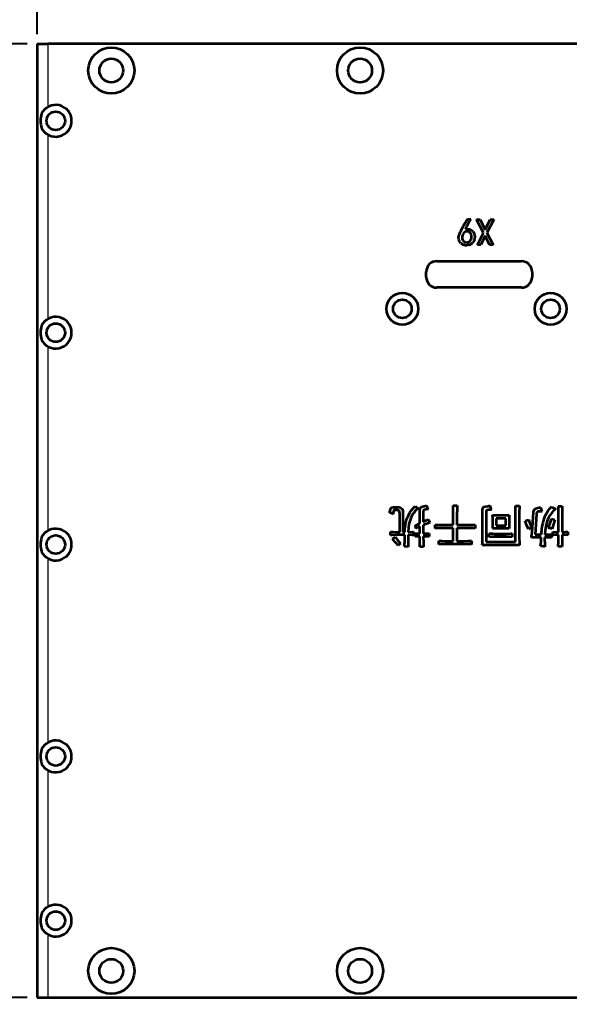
# Model space of a CAD drawing. Header units: millimetres. Extents: x -631 to 3210, y -561 to 2288.
# Drawn here: x -505 to -401.1, y 95.2 to 279.8 of the extents above; entities that cross this region are included whole.
import ezdxf

# ---------------------------------------------------------------- set-up
doc = ezdxf.new("R2010")
doc.units = ezdxf.units.MM
doc.header["$PDSIZE"] = -5
doc.layers.get('0').update_dxf_attribs({"lineweight": 18})
doc.layers.add('尺寸线层', color=3, linetype='Continuous', lineweight=18)
doc.styles.get("Standard").update_dxf_attribs({"font": 'txt.shx', "bigfont": 'gbcbig.shx'})
doc.dimstyles.get("Standard").update_dxf_attribs({"dimscale": 3, "dimtxt": 0.18, "dimasz": 0.18, "dimexe": 0.18, "dimexo": 0.0625, "dimgap": 0.09, "dimtad": 0, "dimtih": 1, "dimtoh": 1, "dimdec": 4, "dimzin": 0, "dimdsep": 46, "dimtxsty": 'Standard', "dimcen": 0.09, "dimdle": 0.36, "dimadec": 0, "dimazin": 0, "dimtfac": 1, "dimtdec": 4, "dimtofl": 0, "dimtmove": 0, "dimatfit": 3, "dimfxl": 1, "dimtolj": 1, "dimtzin": 0, "dimarcsym": 0})

# ---------------------------------------------------------------- blocks, each defined once
blk = doc.blocks.new('*X21')
at = {"layer": 'Defpoints', "color": 0, "transparency": 16777216}
for p in [(-201.65, 350.2), (-501.65, 275.18), (-201.65, 275.18)]:
    blk.add_point(p, dxfattribs=at)
at = {"layer": '尺寸线层', "color": 0, "linetype": 'Continuous', "lineweight": -2, "transparency": 16777216}
for p, q in [((-501.65, 277.05), (-501.65, 353.95)), ((-201.65, 277.05), (-201.65, 353.95)), ((-494.15, 350.2), (-209.15, 350.2))]:
    blk.add_line(p, q, dxfattribs=at)
at = {"layer": '尺寸线层', "color": 0, "transparency": 16777216}
for points in [[(-494.15, 351.45), (-494.15, 348.95), (-501.65, 350.2)], [(-209.15, 351.45), (-209.15, 348.95), (-201.65, 350.2)]]:
    blk.add_solid(points, dxfattribs=at)
at = {"layer": '尺寸线层', "color": 0, "transparency": 16777216, "insert": (-351.65, 355.82), "char_height": 7.5, "width": 38.5714, "attachment_point": 5, "bg_fill": 3, "box_fill_scale": 1.1, "bg_fill_color": 256, "bg_fill_true_color": 13158600, "bg_fill_transparency": 0}
blk.add_mtext('\\A1;300', dxfattribs=at)
blk = doc.blocks.new('*X22')
at = {"layer": 'Defpoints', "color": 0, "transparency": 16777216}
for p in [(-501.65, 275.18), (-523.23, 95.18), (-501.65, 95.18)]:
    blk.add_point(p, dxfattribs=at)
at = {"layer": '尺寸线层', "color": 0, "linetype": 'Continuous', "lineweight": -2, "transparency": 16777216}
for p, q in [((-503.53, 275.18), (-526.98, 275.18)), ((-523.23, 267.68), (-523.23, 102.68)), ((-503.53, 95.18), (-526.98, 95.18))]:
    blk.add_line(p, q, dxfattribs=at)
at = {"layer": '尺寸线层', "color": 0, "transparency": 16777216}
for points in [[(-524.48, 267.68), (-521.98, 267.68), (-523.23, 275.18)], [(-524.48, 102.68), (-521.98, 102.68), (-523.23, 95.18)]]:
    blk.add_solid(points, dxfattribs=at)
at = {"layer": '尺寸线层', "color": 0, "transparency": 16777216, "insert": (-528.85, 185.18), "char_height": 7.5, "width": 36.4286, "attachment_point": 5, "rotation": 90, "bg_fill": 3, "box_fill_scale": 1.1, "bg_fill_color": 256, "bg_fill_true_color": 13158600, "bg_fill_transparency": 0}
blk.add_mtext('\\A1;180', dxfattribs=at)

msp = doc.modelspace()

# ---------------------------------------------------------------- linework, layer by layer
at = {"color": 7, "lineweight": 35, "ltscale": 0.05}
for p, q in [((-501.652, 275.176), (-499.652, 275.176)), ((-501.652, 95.176), (-499.652, 95.176))]:
    msp.add_line(p, q, dxfattribs=at)
at = {"color": 7, "lineweight": 35}
for p, q in [((-501.652, 275.176), (-501.652, 95.176)), ((-203.652, 275.176), (-499.652, 275.176)), ((-499.652, 95.176), (-203.652, 95.176))]:
    msp.add_line(p, q, dxfattribs=at)
at = {"color": 7, "lineweight": 13, "ltscale": 0.297548}
for p, q in [((-499.652, 275.176), (-499.652, 263.274)), ((-499.652, 107.078), (-499.652, 95.176))]:
    msp.add_line(p, q, dxfattribs=at)
at = {"color": 7, "lineweight": 13}
for p, q in [((-499.652, 258.078), (-499.652, 223.274)), ((-499.652, 218.078), (-499.652, 183.274)), ((-499.652, 178.078), (-499.652, 143.274)), ((-499.652, 138.078), (-499.652, 112.274))]:
    msp.add_line(p, q, dxfattribs=at)
at = {"color": 7, "lineweight": 35, "ltscale": 0.015454}
msp.add_line((-420.365, 242.091), (-419.747, 242.091), dxfattribs=at)
at = {"color": 7, "lineweight": 35, "ltscale": 0.071302}
for p, q in [((-417.303, 239.507), (-418.623, 242.035)), ((-415.365, 242.035), (-416.685, 239.507))]:
    msp.add_line(p, q, dxfattribs=at)
at = {"color": 7, "lineweight": 35, "ltscale": 0.016846}
for p, q in [((-418.623, 242.035), (-417.949, 242.035)), ((-415.505, 237.232), (-416.179, 237.232))]:
    msp.add_line(p, q, dxfattribs=at)
at = {"color": 7, "lineweight": 35, "ltscale": 0.054649}
for p, q in [((-417.949, 242.035), (-416.994, 240.069)), ((-416.994, 240.069), (-416.039, 242.035))]:
    msp.add_line(p, q, dxfattribs=at)
at = {"color": 7, "lineweight": 35, "ltscale": 0.016858}
for p, q in [((-416.039, 242.035), (-415.365, 242.035)), ((-417.809, 237.232), (-418.483, 237.232))]:
    msp.add_line(p, q, dxfattribs=at)
at = {"color": 7, "lineweight": 35, "ltscale": 0.064078}
msp.add_line((-418.483, 237.232), (-417.303, 239.507), dxfattribs=at)
at = {"color": 7, "lineweight": 35, "ltscale": 0.048065}
msp.add_line((-416.994, 238.973), (-417.809, 237.232), dxfattribs=at)
at = {"color": 7, "lineweight": 35, "ltscale": 0.04807}
msp.add_line((-416.179, 237.232), (-416.994, 238.973), dxfattribs=at)
at = {"color": 7, "lineweight": 35, "ltscale": 0.064073}
msp.add_line((-416.685, 239.507), (-415.505, 237.232), dxfattribs=at)
at = {"color": 7, "lineweight": 35, "ltscale": 0.4}
for p, q in [((-426.152, 234.176), (-410.152, 234.176)), ((-410.152, 229.176), (-426.152, 229.176))]:
    msp.add_line(p, q, dxfattribs=at)
at = {"color": 7, "lineweight": 35, "ltscale": 0.025}
for p, q in [((-428.152, 231.176), (-428.152, 232.176)), ((-408.152, 232.176), (-408.152, 231.176))]:
    msp.add_line(p, q, dxfattribs=at)
at = {"color": 7, "lineweight": 35, "ltscale": 0.022754}
msp.add_line((-434.405, 187.749), (-433.495, 187.749), dxfattribs=at)
at = {"color": 7, "lineweight": 35, "ltscale": 0.010107}
msp.add_line((-433.664, 187.176), (-434.068, 187.176), dxfattribs=at)
at = {"color": 7, "lineweight": 35, "ltscale": 0.089326}
msp.add_line((-433.158, 183.03), (-433.158, 186.603), dxfattribs=at)
at = {"color": 7, "lineweight": 35, "ltscale": 0.093539}
msp.add_line((-432.551, 186.771), (-432.551, 183.03), dxfattribs=at)
at = {"color": 7, "lineweight": 35, "ltscale": 0.061517}
msp.add_line((-429.349, 184.715), (-429.349, 187.176), dxfattribs=at)
at = {"color": 7, "lineweight": 35, "ltscale": 0.052248}
msp.add_line((-428.708, 187.041), (-428.708, 184.951), dxfattribs=at)
at = {"color": 7, "lineweight": 35, "ltscale": 0.019385}
for p, q in [((-423.079, 188.018), (-422.304, 188.018)), ((-411.281, 187.985), (-410.506, 187.985))]:
    msp.add_line(p, q, dxfattribs=at)
at = {"color": 7, "lineweight": 35, "ltscale": 0.058989}
for p, q in [((-423.045, 184.378), (-423.045, 186.737)), ((-422.337, 186.737), (-422.337, 184.378))]:
    msp.add_line(p, q, dxfattribs=at)
at = {"color": 7, "lineweight": 35, "ltscale": 0.135674}
msp.add_line((-417.517, 181.816), (-417.517, 187.243), dxfattribs=at)
at = {"color": 7, "lineweight": 35, "ltscale": 0.143258}
msp.add_line((-416.843, 186.906), (-416.843, 181.176), dxfattribs=at)
at = {"color": 7, "lineweight": 35, "ltscale": 0.170225}
msp.add_line((-411.281, 181.176), (-411.281, 187.985), dxfattribs=at)
at = {"color": 7, "lineweight": 35, "ltscale": 0.127247}
msp.add_line((-410.573, 186.906), (-410.573, 181.816), dxfattribs=at)
at = {"color": 7, "lineweight": 35, "ltscale": 0.093725}
msp.add_line((-408.146, 183.03), (-407.911, 186.771), dxfattribs=at)
at = {"color": 7, "lineweight": 35, "ltscale": 0.018542}
for p, q in [((-403.191, 187.951), (-402.45, 187.951)), ((-402.45, 180.333), (-403.191, 180.333))]:
    msp.add_line(p, q, dxfattribs=at)
at = {"color": 7, "lineweight": 35, "ltscale": 0.092697}
for p, q in [((-403.158, 183.03), (-403.158, 186.737)), ((-402.483, 186.737), (-402.483, 183.03))]:
    msp.add_line(p, q, dxfattribs=at)
at = {"color": 7, "lineweight": 35, "ltscale": 0.079211}
for p, q in [((-415.629, 186.198), (-412.461, 186.198)), ((-412.461, 183.737), (-415.629, 183.737))]:
    msp.add_line(p, q, dxfattribs=at)
at = {"color": 7, "lineweight": 35, "ltscale": 0.033708}
for p, q in [((-414.956, 185.625), (-414.956, 184.277)), ((-413.135, 184.277), (-413.135, 185.625)), ((-429.349, 182.76), (-429.349, 184.108))]:
    msp.add_line(p, q, dxfattribs=at)
at = {"color": 7, "lineweight": 35, "ltscale": 0.045508}
for p, q in [((-413.135, 185.625), (-414.956, 185.625)), ((-414.956, 184.277), (-413.135, 184.277)), ((-406.461, 182.018), (-408.281, 182.018))]:
    msp.add_line(p, q, dxfattribs=at)
at = {"color": 7, "lineweight": 35, "ltscale": 0.096248}
msp.add_line((-407.304, 186.4), (-407.54, 182.558), dxfattribs=at)
at = {"color": 7, "lineweight": 35, "ltscale": 0.015169}
for p, q in [((-434.877, 182.457), (-434.877, 183.063)), ((-430.562, 183.063), (-430.562, 182.457)), ((-430.259, 182.187), (-430.259, 182.794)), ((-427.596, 182.794), (-427.596, 182.187)), ((-404.236, 182.457), (-404.236, 183.063)), ((-401.405, 183.063), (-401.405, 182.457))]:
    msp.add_line(p, q, dxfattribs=at)
at = {"color": 7, "lineweight": 35, "ltscale": 0.0177}
msp.add_line((-433.866, 183.03), (-433.158, 183.03), dxfattribs=at)
at = {"color": 7, "lineweight": 35, "ltscale": 0.008423}
msp.add_line((-432.551, 183.03), (-432.214, 183.03), dxfattribs=at)
at = {"color": 7, "lineweight": 35, "ltscale": 0.039606}
msp.add_line((-428.708, 184.344), (-428.708, 182.76), dxfattribs=at)
at = {"color": 7, "lineweight": 35, "ltscale": 0.016853}
for p, q in [((-426.45, 183.737), (-426.45, 184.412)), ((-418.899, 184.412), (-418.899, 183.737))]:
    msp.add_line(p, q, dxfattribs=at)
at = {"color": 7, "lineweight": 35, "ltscale": 0.058984}
for p, q in [((-425.405, 184.378), (-423.045, 184.378)), ((-423.045, 183.771), (-425.405, 183.771))]:
    msp.add_line(p, q, dxfattribs=at)
at = {"color": 7, "lineweight": 35, "ltscale": 0.060674}
for p, q in [((-423.045, 181.344), (-423.045, 183.771)), ((-422.337, 183.771), (-422.337, 181.344))]:
    msp.add_line(p, q, dxfattribs=at)
at = {"color": 7, "lineweight": 35, "ltscale": 0.058142}
for p, q in [((-422.337, 184.378), (-420.012, 184.378)), ((-420.012, 183.771), (-422.337, 183.771))]:
    msp.add_line(p, q, dxfattribs=at)
at = {"color": 7, "lineweight": 35, "ltscale": 0.039612}
msp.add_line((-432.214, 182.49), (-433.798, 182.49), dxfattribs=at)
at = {"color": 7, "lineweight": 35, "ltscale": 0.036236}
msp.add_line((-432.214, 181.041), (-432.214, 182.49), dxfattribs=at)
at = {"color": 7, "lineweight": 35, "ltscale": 0.016854}
for p, q in [((-425.776, 180.704), (-425.776, 181.378)), ((-419.607, 181.378), (-419.607, 180.704)), ((-416.236, 182.086), (-416.236, 182.76)), ((-411.888, 182.76), (-411.888, 182.086))]:
    msp.add_line(p, q, dxfattribs=at)
at = {"color": 7, "lineweight": 35, "ltscale": 0.038757}
msp.add_line((-424.596, 181.344), (-423.045, 181.344), dxfattribs=at)
at = {"color": 7, "lineweight": 35, "ltscale": 0.034546}
msp.add_line((-422.337, 181.344), (-420.956, 181.344), dxfattribs=at)
at = {"color": 7, "lineweight": 35, "ltscale": 0.13905}
msp.add_line((-416.843, 181.176), (-411.281, 181.176), dxfattribs=at)
at = {"color": 7, "lineweight": 35, "ltscale": 0.054773}
for p, q in [((-413.068, 182.119), (-415.259, 182.119)), ((-415.225, 182.726), (-413.034, 182.726))]:
    msp.add_line(p, q, dxfattribs=at)
at = {"color": 7, "lineweight": 35, "ltscale": 0.027808}
msp.add_line((-407.54, 182.558), (-406.427, 182.558), dxfattribs=at)
at = {"color": 7, "lineweight": 35, "ltscale": 0.015168}
msp.add_line((-404.472, 182.591), (-404.472, 181.985), dxfattribs=at)
at = {"color": 7, "lineweight": 35, "ltscale": 0.017688}
msp.add_line((-428.675, 180.232), (-429.382, 180.232), dxfattribs=at)
at = {"color": 7, "lineweight": 35, "ltscale": 0.095215}
msp.add_line((-420.787, 180.737), (-424.596, 180.737), dxfattribs=at)
at = {"color": 7, "lineweight": 35, "ltscale": 0.176123}
msp.add_line((-410.54, 180.535), (-417.584, 180.535), dxfattribs=at)
at = {"color": 7, "lineweight": 35}
for points in [[(-421.729, 239.642), (-421.565, 239.974), (-421.206, 240.634), (-420.365, 242.091)], [(-420.758, 240.209), (-420.271, 240.246), (-420.03, 240.218), (-419.797, 240.151), (-419.578, 240.041)], [(-419.578, 240.041), (-419.27, 239.775), (-419.067, 239.424), (-419.017, 239.226)], [(-422.022, 238.692), (-422.002, 238.892), (-421.888, 239.274), (-421.729, 239.642)], [(-421.938, 238.074), (-421.989, 238.276), (-422.022, 238.692)], [(-421.32, 239.114), (-421.379, 238.74), (-421.376, 238.412)], [(-421.376, 238.412), (-421.29, 238.186), (-421.067, 237.906)], [(-420.955, 239.591), (-421.073, 239.483), (-421.262, 239.22), (-421.32, 239.114)], [(-420.477, 239.76), (-420.782, 239.705), (-420.955, 239.591)], [(-419.887, 239.563), (-420.041, 239.681), (-420.219, 239.751), (-420.477, 239.76)], [(-420.112, 237.794), (-419.955, 237.897), (-419.824, 238.031), (-419.69, 238.243)], [(-419.577, 238.945), (-419.648, 239.218), (-419.792, 239.458), (-419.887, 239.563)], [(-419.044, 238.327), (-419.164, 237.964), (-419.382, 237.653)], [(-419.017, 239.226), (-418.978, 238.744), (-419.044, 238.327)], [(-421.629, 237.597), (-421.858, 237.902), (-421.938, 238.074)], [(-420.561, 237.148), (-420.713, 237.16), (-421.123, 237.26)], [(-421.067, 237.906), (-420.81, 237.764), (-420.561, 237.709)], [(-419.972, 237.26), (-420.286, 237.183), (-420.561, 237.148)], [(-435.113, 186.67), (-434.928, 187.265), (-434.877, 187.412)], [(-434.877, 187.412), (-434.742, 187.613), (-434.641, 187.681), (-434.405, 187.749)], [(-434.068, 187.176), (-434.206, 187.14), (-434.303, 187.037), (-434.337, 186.973)], [(-433.158, 186.603), (-433.17, 186.778), (-433.211, 186.925), (-433.293, 187.05), (-433.415, 187.132), (-433.664, 187.176)], [(-433.495, 187.749), (-433.263, 187.732), (-433.047, 187.675), (-432.868, 187.575), (-432.724, 187.43), (-432.622, 187.234), (-432.568, 187.02), (-432.551, 186.771)], [(-431.526, 186.191), (-431.243, 186.699), (-430.924, 187.185), (-430.563, 187.639), (-430.259, 187.951)], [(-430.259, 187.951), (-430.103, 187.779), (-429.909, 187.653), (-429.618, 187.546)], [(-429.349, 187.176), (-429.317, 187.39), (-429.221, 187.583), (-429.012, 187.782)], [(-429.012, 187.782), (-428.779, 187.881), (-428.289, 188.017), (-428.102, 188.052)], [(-427.798, 187.344), (-428.211, 187.324), (-428.509, 187.259), (-428.608, 187.209), (-428.681, 187.135), (-428.708, 187.041)], [(-422.304, 188.018), (-422.333, 186.994), (-422.337, 186.737)], [(-417.517, 187.243), (-417.471, 187.521), (-417.405, 187.647), (-417.306, 187.748), (-417.179, 187.811)], [(-417.179, 187.811), (-416.965, 187.868), (-416.536, 187.951), (-416.102, 188.018)], [(-416.607, 187.176), (-416.756, 187.123), (-416.834, 186.986), (-416.843, 186.906)], [(-416.102, 188.018), (-416.084, 187.853), (-415.979, 187.54), (-415.832, 187.243)], [(-410.506, 187.985), (-410.517, 187.625), (-410.573, 186.906)], [(-407.911, 186.771), (-407.825, 187.077), (-407.75, 187.216), (-407.645, 187.333), (-407.504, 187.407)], [(-407.102, 186.872), (-407.13, 186.867), (-407.178, 186.835), (-407.223, 186.761), (-407.282, 186.552), (-407.304, 186.4)], [(-406.259, 186.94), (-406.767, 186.923), (-406.936, 186.906), (-407.102, 186.872)], [(-405.945, 185.42), (-405.62, 186.222), (-405.179, 186.968), (-404.829, 187.425), (-404.438, 187.85)], [(-403.629, 187.378), (-403.931, 187.182), (-404.199, 186.943), (-404.482, 186.619), (-404.781, 186.184), (-405.039, 185.723)], [(-404.438, 187.85), (-404.358, 187.752), (-404.156, 187.6), (-403.81, 187.441), (-403.629, 187.378)], [(-402.45, 187.951), (-402.479, 186.98), (-402.483, 186.737)], [(-432.214, 183.03), (-432.167, 183.68), (-432.087, 184.327), (-431.973, 184.922), (-431.812, 185.506), (-431.526, 186.191)], [(-431.27, 185.119), (-431.422, 184.503), (-431.514, 183.875), (-431.573, 183.03)], [(-430.191, 184.31), (-430.016, 184.378), (-429.679, 184.539), (-429.349, 184.715)], [(-427.427, 184.816), (-427.692, 184.744), (-428.204, 184.556), (-428.708, 184.344)], [(-427.765, 185.457), (-427.55, 185.024), (-427.427, 184.816)], [(-415.562, 184.883), (-415.57, 185.589), (-415.629, 186.198)], [(-415.629, 183.737), (-415.589, 183.965), (-415.565, 184.423), (-415.562, 184.883)], [(-412.461, 186.198), (-412.484, 185.369), (-412.495, 184.816)], [(-412.495, 184.816), (-412.478, 184.169), (-412.461, 183.737)], [(-409.461, 185.153), (-409.025, 185.288), (-408.821, 185.389)], [(-408.821, 183.569), (-409.189, 184.413), (-409.461, 185.153)], [(-408.821, 185.389), (-408.652, 184.869), (-408.248, 183.839)], [(-405.039, 185.723), (-405.219, 185.327), (-405.365, 184.919), (-405.575, 184.077), (-405.69, 183.32), (-405.753, 182.558)], [(-405.113, 183.805), (-404.997, 184.02), (-404.728, 184.705), (-404.472, 185.524)], [(-404.472, 185.524), (-404.048, 185.402), (-403.832, 185.355)], [(-403.832, 185.355), (-404.186, 184.333), (-404.371, 183.636)], [(-434.877, 183.063), (-434.472, 183.049), (-433.866, 183.03)], [(-431.573, 183.03), (-430.765, 183.059), (-430.562, 183.063)], [(-430.259, 182.794), (-429.713, 182.775), (-429.349, 182.76)], [(-428.708, 182.76), (-428.041, 182.778), (-427.596, 182.794)], [(-426.45, 184.412), (-425.823, 184.388), (-425.405, 184.378)], [(-425.405, 183.771), (-426.242, 183.757), (-426.45, 183.737)], [(-420.012, 184.378), (-419.122, 184.408), (-418.899, 184.412)], [(-418.899, 183.737), (-419.268, 183.762), (-420.012, 183.771)], [(-408.281, 182.018), (-408.233, 182.213), (-408.18, 182.622), (-408.146, 183.03)], [(-404.236, 183.063), (-403.589, 183.04), (-403.158, 183.03)], [(-402.483, 183.03), (-401.836, 183.048), (-401.405, 183.063)], [(-433.798, 182.49), (-434.662, 182.476), (-434.877, 182.457)], [(-434, 182.119), (-433.485, 181.433), (-432.989, 180.872)], [(-432.315, 180.333), (-432.267, 180.466), (-432.224, 180.753), (-432.214, 181.041)], [(-430.562, 182.457), (-430.829, 182.479), (-431.573, 182.49)], [(-429.382, 180.232), (-429.353, 181.027), (-429.349, 182.221)], [(-428.708, 182.221), (-428.69, 181.027), (-428.675, 180.232)], [(-427.596, 182.187), (-427.89, 182.209), (-428.708, 182.221)], [(-425.776, 181.378), (-425.186, 181.361), (-424.596, 181.344)], [(-420.956, 181.344), (-420.281, 181.361), (-419.607, 181.378)], [(-417.584, 180.535), (-417.547, 180.79), (-417.52, 181.302), (-417.517, 181.816)], [(-416.236, 182.76), (-415.63, 182.735), (-415.225, 182.726)], [(-415.259, 182.119), (-415.846, 182.115), (-416.236, 182.086)], [(-411.888, 182.086), (-412.359, 182.115), (-413.068, 182.119)], [(-413.034, 182.726), (-412.117, 182.753), (-411.888, 182.76)], [(-410.573, 181.816), (-410.554, 181.047), (-410.54, 180.535)], [(-406.562, 180.367), (-406.497, 180.69), (-406.45, 181.354), (-406.461, 182.018)], [(-404.472, 181.985), (-404.909, 182.009), (-405.787, 182.018)], [(-405.787, 182.018), (-405.758, 180.589), (-405.753, 180.232)], [(-405.753, 182.558), (-405.113, 182.574), (-404.472, 182.591)], [(-403.158, 182.49), (-404.021, 182.475), (-404.236, 182.457)], [(-403.191, 180.333), (-403.162, 181.195), (-403.158, 182.49)], [(-401.405, 182.457), (-402.052, 182.489), (-402.483, 182.49)], [(-402.483, 182.49), (-402.457, 180.764), (-402.45, 180.333)], [(-431.54, 180.265), (-432.056, 180.323), (-432.315, 180.333)], [(-424.596, 180.737), (-425.383, 180.727), (-425.776, 180.704)], [(-405.753, 180.232), (-406.289, 180.348), (-406.562, 180.367)]]:
    msp.add_lwpolyline(points, dxfattribs=at)
for centre, radius in [((-487.652, 270.176), 4.35), ((-440.652, 270.176), 4.35), ((-487.652, 270.176), 2.25), ((-440.652, 270.176), 2.25), ((-498.152, 260.676), 1.75), ((-432.652, 225.176), 3), ((-404.652, 225.176), 3), ((-432.652, 225.176), 1.75), ((-404.652, 225.176), 1.75), ((-498.152, 220.676), 1.75), ((-498.152, 180.676), 1.75), ((-498.152, 140.676), 1.75), ((-498.152, 109.676), 1.75), ((-487.652, 100.176), 4.35), ((-440.652, 100.176), 4.35), ((-487.652, 100.176), 2.25), ((-440.652, 100.176), 2.25)]:
    msp.add_circle(centre, radius, dxfattribs=at)
for centre, radius, start, end in [((-498.152, 260.676), 3, 205.84193, 154.15807), ((-495.874, 260.701), 5.141, 165.55215, 180.27882), ((-495.908, 260.646), 5.108, 179.67299, 194.49755), ((-391.106, 225.503), 33.098, 149.92043, 153.61955), ((-420.822, 238.785), 1.255, 334.42011, 7.36044), ((-419.922, 239.604), 2.634, 229.62542, 242.87089), ((-420.624, 239.259), 1.552, 272.29413, 289.23897), ((-420.587, 238.815), 1.674, 291.59754, 316.05411), ((-426.152, 232.176), 2, 90, 180.00001), ((-410.152, 232.176), 2, 0, 90), ((-426.152, 231.176), 2, 180.00001, 270), ((-410.152, 231.176), 2, 270, 360), ((-498.152, 220.676), 3, 205.84193, 154.15807), ((-495.874, 220.701), 5.141, 165.55215, 180.27882), ((-495.908, 220.646), 5.108, 179.67299, 194.49755), ((-435.332, 185.034), 1.651, 55.8153, 82.34275), ((-432.177, 186.431), 2.228, 165.89922, 180.77931), ((-425.998, 183.478), 5.522, 146.38176, 162.70609), ((-427.279, 184.305), 3.997, 125.81438, 146.07921), ((-426.767, 188.204), 1.343, 186.49417, 219.82089), ((-440.707, 186.928), 17.662, 359.38079, 3.53825), ((-415.886, 183.307), 3.936, 89.21215, 100.55952), ((-402.84, 173.213), 14.94, 104.42891, 108.1935), ((-401.194, 189.441), 5.649, 198.15174, 206.28487), ((-419.662, 186.897), 16.505, 359.44681, 3.66191), ((-437.08, 201.71), 18.734, 296.54267, 299.81784), ((-395.832, 182.25), 10.6, 162.59965, 178.33703), ((-498.152, 180.676), 3, 205.84193, 154.15807), ((-431.428, 183.934), 1.291, 349.69994, 16.91527), ((-425.723, 175.864), 9.007, 113.73938, 119.49569), ((-407.613, 181.737), 2.195, 106.79963, 123.38824), ((-405.332, 181.102), 2.711, 69.24945, 85.37531), ((-495.874, 180.701), 5.141, 165.55215, 180.27882), ((-436.034, 184.485), 3.119, 298.63417, 310.67892), ((-519.591, 109.064), 111.878, 39.65951, 40.51711), ((-379.269, 182.134), 52.305, 179.60969, 182.04715), ((-429.434, 172.076), 10.145, 89.52114, 94.66659), ((-495.908, 180.646), 5.108, 179.67299, 194.49755), ((-432.102, 179.356), 1.757, 120.34431, 140.72334), ((-420.616, 165.61), 15.128, 86.17702, 90.64818), ((-498.152, 140.676), 3, 205.84193, 154.15807), ((-495.874, 140.701), 5.141, 165.55215, 180.27882), ((-495.908, 140.646), 5.108, 179.67299, 194.49755), ((-498.152, 109.676), 3, 205.84193, 154.15807), ((-495.874, 109.701), 5.141, 165.55215, 180.27882), ((-495.908, 109.646), 5.108, 179.67299, 194.49755)]:
    msp.add_arc(centre, radius, start, end, dxfattribs=at)

# ---------------------------------------------------------------- next in the draw order: dimensions: what is measured, and where the dimension line sits
at = {"layer": '尺寸线层'}
dim = msp.add_linear_dim(base=(-201.652, 350.196), p1=(-501.652, 275.176), p2=(-201.652, 275.176), dimstyle='Standard', override={"dimtxt": 2.5, "dimasz": 2.5, "dimexe": 1.25, "dimexo": 0.625, "dimgap": 0.625, "dimtad": 1, "dimtih": 0, "dimtoh": 0, "dimdec": 2, "dimzin": 8, "dimdsep": 44, "dimsah": 1, "dimdle": 5, "dimtdec": 2, "dimtofl": 1, "dimatfit": 0, "dimtfill": 1, "dimtzin": 8}, dxfattribs=at)
dim.commit()
dim.dimension.update_dxf_attribs({"geometry": '*X21', "text_midpoint": (-351.652, 355.821)})

# ---------------------------------------------------------------- next in the draw order: dimensions: what is measured, and where the dimension line sits
dim = msp.add_linear_dim(base=(-523.228, 95.176), p1=(-501.652, 275.176), p2=(-501.652, 95.176), angle=90, dimstyle='Standard', override={"dimtxt": 2.5, "dimasz": 2.5, "dimexe": 1.25, "dimexo": 0.625, "dimgap": 0.625, "dimtad": 1, "dimtih": 0, "dimtoh": 0, "dimdec": 2, "dimzin": 8, "dimdsep": 44, "dimsah": 1, "dimdle": 5, "dimtdec": 2, "dimtofl": 1, "dimatfit": 0, "dimtfill": 1, "dimtzin": 8}, dxfattribs=at)
dim.commit()
dim.dimension.update_dxf_attribs({"geometry": '*X22', "text_midpoint": (-528.853, 185.176)})

doc.saveas('drawing.dxf')
